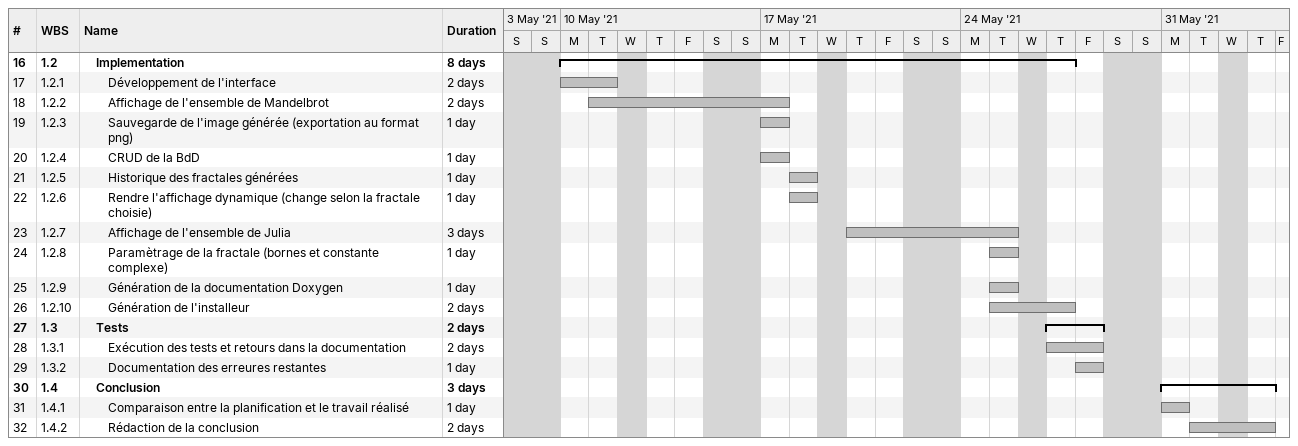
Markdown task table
| ID | WBS | Task | Duration | Start | Finish |
|---|---|---|---|---|---|
| 16 | 1.2 | **Implementation** | 8d | 2021-05-10 | 2021-05-27 |
| 17 | 1.2.1 | Développement de l'interface | 2d | 2021-05-10 | 2021-05-11 |
| 18 | 1.2.2 | Affichage de l'ensemble de Mandelbrot | 2d | 2021-05-11 | 2021-05-17 |
| 19 | 1.2.3 | Sauvegarde de l'image générée (exportation au format png) | 1d | 2021-05-17 | 2021-05-17 |
| 20 | 1.2.4 | CRUD de la BdD | 1d | 2021-05-17 | 2021-05-17 |
| 21 | 1.2.5 | Historique des fractales générées | 1d | 2021-05-18 | 2021-05-18 |
| 22 | 1.2.6 | Rendre l'affichage dynamique (change selon la fractale choisie) | 1d | 2021-05-18 | 2021-05-18 |
| 23 | 1.2.7 | Affichage de l'ensemble de Julia | 3d | 2021-05-20 | 2021-05-25 |
| 24 | 1.2.8 | Paramètrage de la fractale (bornes et constante complexe) | 1d | 2021-05-25 | 2021-05-25 |
| 25 | 1.2.9 | Génération de la documentation Doxygen | 1d | 2021-05-25 | 2021-05-25 |
| 26 | 1.2.10 | Génération de l'installeur | 2d | 2021-05-25 | 2021-05-27 |
| 27 | 1.3 | **Tests** | 2d | 2021-05-27 | 2021-05-28 |
| 28 | 1.3.1 | Exécution des tests et retours dans la documentation | 2d | 2021-05-27 | 2021-05-28 |
| 29 | 1.3.2 | Documentation des erreures restantes | 1d | 2021-05-28 | 2021-05-28 |
| 30 | 1.4 | **Conclusion** | 3d | 2021-05-31 | 2021-06-03 |
| 31 | 1.4.1 | Comparaison entre la planification et le travail réalisé | 1d | 2021-05-31 | 2021-05-31 |
| 32 | 1.4.2 | Rédaction de la conclusion | 2d | 2021-06-01 | 2021-06-03 |
